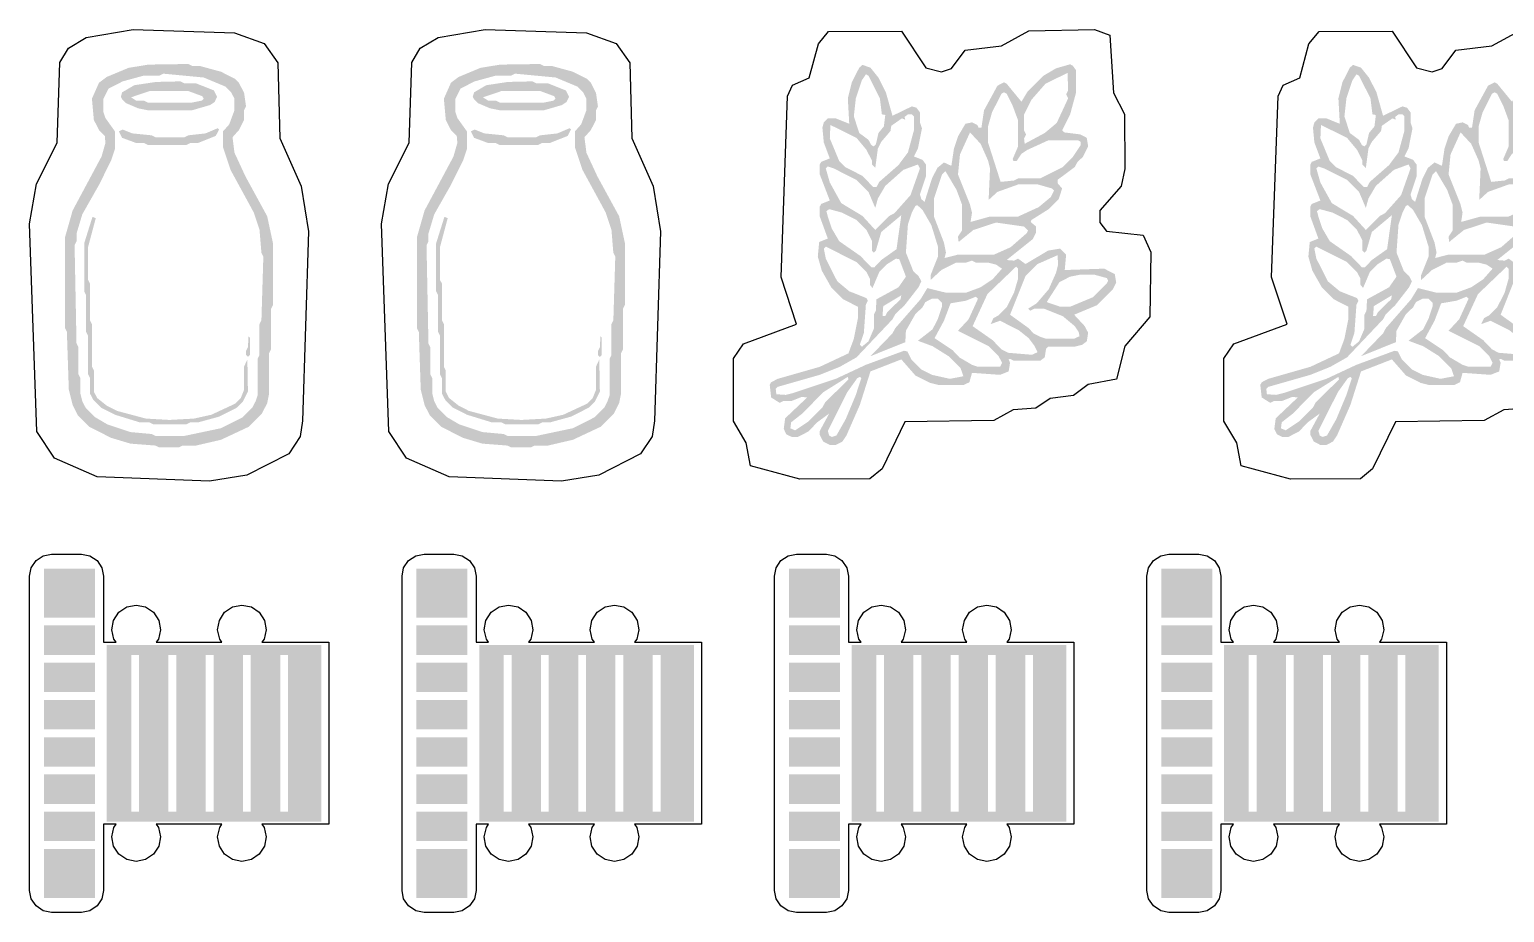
# Model space of a CAD drawing. Header units: millimetres. Extents: x 6 to 591, y 62 to 394.
# Drawn here: x 5.9 to 81.1, y 61.7 to 106.7 of the extents above; entities that cross this region are included whole.
import ezdxf

# ---------------------------------------------------------------- set-up
doc = ezdxf.new("R2010")
doc.units = ezdxf.units.MM
doc.layers.add('CUT', color=1, linetype='Continuous')
doc.layers.add('RASTER', color=7, linetype='Continuous')

msp = doc.modelspace()

# ---------------------------------------------------------------- hatches: boundary and pattern name
at = {"layer": 'RASTER'}
h = msp.add_hatch(color=7, dxfattribs=at)
h.paths.add_polyline_path([(11.925, 104.889), (13.959, 104.919), (14.155, 104.82), (14.548, 104.82), (15.629, 104.526), (16.346, 104.162), (16.543, 103.966), (16.808, 103.445), (16.906, 102.757), (16.808, 102.561), (16.808, 102.069), (16.543, 101.549), (16.218, 101.185), (16.317, 100.399), (16.877, 99.19), (17.987, 97.157), (18.282, 95.781), (18.282, 92.637), (18.183, 92.44), (18.183, 90.377), (18.085, 90.181), (18.085, 88.117), (17.987, 87.626), (17.722, 87.105), (17.034, 86.417), (15.629, 85.759), (14.352, 85.464), (13.664, 85.464), (13.467, 85.366), (12.485, 85.366), (12.288, 85.464), (11.011, 85.563), (10.028, 85.857), (8.918, 86.417), (8.329, 87.007), (8.063, 87.528), (7.867, 88.314), (7.769, 91.261), (7.67, 91.458), (7.67, 96.076), (8.063, 97.451), (9.537, 100.202), (9.734, 100.89), (9.704, 101.254), (9.409, 101.549), (9.144, 102.069), (9.046, 103.15), (9.409, 103.966), (9.802, 104.26), (10.913, 104.722)])
h.paths.add_polyline_path([(12.681, 104.427), (12.485, 104.329), (11.699, 104.329), (10.618, 104.034), (9.901, 103.671), (9.635, 103.15), (9.635, 102.462), (9.734, 102.167), (10.225, 101.48), (10.225, 100.595), (10.028, 100.006), (9.409, 98.758), (8.555, 97.255), (8.26, 96.272), (8.26, 95.879), (8.162, 95.683), (8.26, 90.672), (8.358, 90.475), (8.358, 89.1), (8.456, 88.903), (8.456, 88.117), (8.555, 87.724), (8.722, 87.4), (9.213, 86.909), (9.832, 86.545), (11.011, 86.152), (12.092, 86.054), (12.288, 85.956), (13.762, 85.956), (15.629, 86.349), (16.739, 86.909), (17.23, 87.4), (17.397, 87.724), (17.496, 88.019), (17.496, 89.886), (17.594, 90.082), (17.594, 91.654), (17.692, 91.851), (17.79, 95.093), (17.692, 95.29), (17.594, 96.469), (17.299, 97.353), (16.12, 99.515), (15.727, 100.694), (15.727, 101.48), (16.051, 101.843), (16.317, 102.561), (16.317, 103.15), (16.15, 103.474), (15.855, 103.769), (14.745, 104.231)])
h.paths.add_polyline_path([(12.318, 104.005), (13.566, 104.034), (13.762, 103.936), (14.352, 103.936), (15.265, 103.573), (15.432, 103.248), (15.305, 102.983), (15.069, 102.826), (14.155, 102.561), (11.895, 102.561), (11.404, 102.659), (10.785, 102.924), (10.588, 103.121), (10.52, 103.248), (10.588, 103.474), (11.207, 103.838)])
h.paths.add_polyline_path([(11.993, 103.543), (11.04, 103.219), (11.306, 103.052), (11.699, 103.052), (11.895, 102.954), (14.155, 102.954), (14.646, 103.052), (14.745, 103.15), (14.676, 103.278), (13.959, 103.543)])
h.paths.add_polyline_path([(15.462, 101.647), (15.531, 101.578), (15.364, 101.254), (14.45, 100.89), (14.057, 100.89), (13.86, 100.792), (11.895, 100.792), (11.699, 100.89), (11.306, 100.89), (10.588, 101.155), (10.421, 101.48), (10.618, 101.578), (11.109, 101.381), (12.092, 101.283), (12.288, 101.185), (13.762, 101.185), (13.959, 101.283), (14.843, 101.381)])
h.paths.add_polyline_path([(9.075, 97.127), (9.242, 97.058), (8.849, 95.585), (8.849, 93.914), (8.948, 93.718), (8.948, 91.851), (9.046, 91.654), (9.046, 89.493), (9.144, 89.296), (9.144, 88.216), (9.311, 87.891), (9.802, 87.498), (10.323, 87.233), (11.797, 86.84), (13.005, 86.771), (14.253, 86.84), (15.138, 87.036), (16.346, 87.597), (16.641, 87.891), (16.808, 88.314), (16.808, 89.493), (16.975, 89.856), (17.004, 88.216), (16.739, 87.695), (16.444, 87.4), (15.531, 86.938), (14.45, 86.643), (14.057, 86.643), (13.86, 86.545), (12.19, 86.545), (11.993, 86.643), (11.502, 86.643), (10.225, 87.036), (9.508, 87.4), (9.115, 87.793), (8.948, 88.117), (8.948, 88.903), (8.849, 89.1), (8.849, 91.065), (8.751, 91.261), (8.751, 93.128), (8.653, 93.325), (8.653, 95.781)])
h.paths.add_polyline_path([(17.034, 91.035), (17.103, 90.967), (17.103, 90.082), (17.004, 89.984), (16.906, 90.082), (16.906, 90.279), (17.004, 90.475)])
h = msp.add_hatch(color=7, dxfattribs=at)
h.paths.add_polyline_path([(29.877, 104.889), (31.91, 104.919), (32.107, 104.82), (32.5, 104.82), (33.581, 104.526), (34.298, 104.162), (34.495, 103.966), (34.76, 103.445), (34.858, 102.757), (34.76, 102.561), (34.76, 102.069), (34.495, 101.549), (34.17, 101.185), (34.269, 100.399), (34.829, 99.19), (35.939, 97.157), (36.234, 95.781), (36.234, 92.637), (36.135, 92.44), (36.135, 90.377), (36.037, 90.181), (36.037, 88.117), (35.939, 87.626), (35.674, 87.105), (34.986, 86.417), (33.581, 85.759), (32.303, 85.464), (31.616, 85.464), (31.419, 85.366), (30.437, 85.366), (30.24, 85.464), (28.963, 85.563), (27.98, 85.857), (26.87, 86.417), (26.281, 87.007), (26.015, 87.528), (25.819, 88.314), (25.721, 91.261), (25.622, 91.458), (25.622, 96.076), (26.015, 97.451), (27.489, 100.202), (27.686, 100.89), (27.656, 101.254), (27.361, 101.549), (27.096, 102.069), (26.998, 103.15), (27.361, 103.966), (27.754, 104.26), (28.865, 104.722)])
h.paths.add_polyline_path([(30.633, 104.427), (30.437, 104.329), (29.651, 104.329), (28.57, 104.034), (27.853, 103.671), (27.587, 103.15), (27.587, 102.462), (27.686, 102.167), (28.177, 101.48), (28.177, 100.595), (27.98, 100.006), (27.361, 98.758), (26.507, 97.255), (26.212, 96.272), (26.212, 95.879), (26.114, 95.683), (26.212, 90.672), (26.31, 90.475), (26.31, 89.1), (26.408, 88.903), (26.408, 88.117), (26.507, 87.724), (26.674, 87.4), (27.165, 86.909), (27.784, 86.545), (28.963, 86.152), (30.044, 86.054), (30.24, 85.956), (31.714, 85.956), (33.581, 86.349), (34.691, 86.909), (35.182, 87.4), (35.349, 87.724), (35.448, 88.019), (35.448, 89.886), (35.546, 90.082), (35.546, 91.654), (35.644, 91.851), (35.742, 95.093), (35.644, 95.29), (35.546, 96.469), (35.251, 97.353), (34.072, 99.515), (33.679, 100.694), (33.679, 101.48), (34.003, 101.843), (34.269, 102.561), (34.269, 103.15), (34.102, 103.474), (33.807, 103.769), (32.697, 104.231)])
h.paths.add_polyline_path([(30.27, 104.005), (31.517, 104.034), (31.714, 103.936), (32.303, 103.936), (33.217, 103.573), (33.384, 103.248), (33.257, 102.983), (33.021, 102.826), (32.107, 102.561), (29.847, 102.561), (29.356, 102.659), (28.737, 102.924), (28.54, 103.121), (28.472, 103.248), (28.54, 103.474), (29.159, 103.838)])
h.paths.add_polyline_path([(29.945, 103.543), (28.992, 103.219), (29.258, 103.052), (29.651, 103.052), (29.847, 102.954), (32.107, 102.954), (32.598, 103.052), (32.697, 103.15), (32.628, 103.278), (31.91, 103.543)])
h.paths.add_polyline_path([(33.414, 101.647), (33.483, 101.578), (33.316, 101.254), (32.402, 100.89), (32.009, 100.89), (31.812, 100.792), (29.847, 100.792), (29.651, 100.89), (29.258, 100.89), (28.54, 101.155), (28.373, 101.48), (28.57, 101.578), (29.061, 101.381), (30.044, 101.283), (30.24, 101.185), (31.714, 101.185), (31.91, 101.283), (32.795, 101.381)])
h.paths.add_polyline_path([(27.027, 97.127), (27.194, 97.058), (26.801, 95.585), (26.801, 93.914), (26.9, 93.718), (26.9, 91.851), (26.998, 91.654), (26.998, 89.493), (27.096, 89.296), (27.096, 88.216), (27.263, 87.891), (27.754, 87.498), (28.275, 87.233), (29.749, 86.84), (30.957, 86.771), (32.205, 86.84), (33.09, 87.036), (34.298, 87.597), (34.593, 87.891), (34.76, 88.314), (34.76, 89.493), (34.927, 89.856), (34.956, 88.216), (34.691, 87.695), (34.396, 87.4), (33.483, 86.938), (32.402, 86.643), (32.009, 86.643), (31.812, 86.545), (30.142, 86.545), (29.945, 86.643), (29.454, 86.643), (28.177, 87.036), (27.46, 87.4), (27.067, 87.793), (26.9, 88.117), (26.9, 88.903), (26.801, 89.1), (26.801, 91.065), (26.703, 91.261), (26.703, 93.128), (26.605, 93.325), (26.605, 95.781)])
h.paths.add_polyline_path([(34.986, 91.035), (35.055, 90.967), (35.055, 90.082), (34.956, 89.984), (34.858, 90.082), (34.858, 90.279), (34.956, 90.475)])
h = msp.add_hatch(color=7, dxfattribs=at)
h.paths.add_polyline_path([(48.35, 104.875), (48.759, 104.732), (49.167, 104.221), (49.545, 103.475), (49.882, 102.28), (50.873, 102.76), (51.108, 102.688), (51.282, 102.454), (51.282, 101.943), (51.384, 101.636), (51.18, 100.615), (50.975, 100.206), (51.415, 100.032), (51.588, 99.797), (51.588, 99.184), (51.282, 98.265), (51.353, 98.03), (51.517, 97.887), (51.895, 99.082), (52.171, 99.624), (52.508, 99.9), (52.886, 99.726), (53.019, 100.615), (53.223, 101.228), (53.601, 101.871), (53.938, 101.943), (54.214, 101.81), (54.275, 101.667), (54.418, 101.667), (54.551, 102.556), (55.235, 103.812), (55.572, 103.986), (55.705, 103.914), (56.461, 102.995), (56.768, 103.506), (57.585, 104.323), (58.229, 104.701), (58.944, 104.905), (59.076, 104.834), (59.25, 104.599), (59.25, 103.475), (58.944, 102.351), (58.535, 101.534), (58.637, 101.432), (59.454, 101.33), (59.792, 101.156), (59.863, 100.717), (59.587, 100.175), (59.322, 99.93), (59.179, 99.665), (58.3, 99.011), (58.3, 98.847), (58.535, 98.572), (58.361, 98.03), (57.851, 97.519), (56.972, 96.968), (56.931, 96.866), (57.207, 96.631), (57.207, 96.324), (57.033, 95.987), (55.705, 94.925), (56.083, 94.894), (56.288, 94.996), (56.666, 94.72), (57.82, 95.405), (58.433, 95.507), (58.739, 95.2), (58.668, 94.414), (60.68, 94.485), (61.222, 94.209), (61.293, 93.77), (61.12, 93.433), (60.302, 92.616), (59.148, 92.136), (59.689, 91.553), (59.863, 91.216), (59.792, 90.777), (59.557, 90.603), (59.148, 90.501), (57.82, 90.501), (57.718, 90.399), (57.646, 89.96), (57.411, 89.786), (56.083, 89.786), (55.879, 89.888), (55.807, 89.858), (55.879, 89.684), (55.807, 89.245), (55.368, 89.071), (53.938, 89.173), (53.805, 88.693), (53.529, 88.56), (52.201, 88.56), (51.793, 88.662), (51.047, 89.04), (50.332, 89.858), (48.759, 89.245), (48.217, 87.539), (47.533, 85.976), (47.328, 85.669), (46.991, 85.495), (46.685, 85.495), (46.348, 85.669), (46.174, 86.006), (46.174, 86.211), (46.654, 87.099), (46.041, 86.65), (45.592, 86.18), (45.05, 85.904), (44.744, 85.904), (44.468, 86.037), (44.335, 86.313), (44.407, 86.854), (45.53, 87.917), (45.255, 87.947), (44.744, 87.743), (44.335, 87.743), (44.131, 87.641), (43.692, 87.917), (43.62, 88.56), (43.692, 88.693), (44.029, 88.867), (46.174, 89.48), (47.635, 90.164), (47.911, 90.91), (48.115, 91.931), (48.115, 92.544), (47.369, 92.922), (46.756, 93.535), (46.276, 94.383), (46.072, 95.098), (46.143, 95.844), (46.583, 96.018), (46.174, 97.141), (46.174, 97.652), (46.246, 97.785), (46.685, 97.959), (46.174, 99.287), (46.174, 99.797), (46.246, 99.93), (46.685, 100.104), (46.378, 100.921), (46.307, 101.667), (46.378, 101.943), (46.583, 102.147), (46.991, 102.147), (47.676, 101.871), (47.604, 103.169), (47.809, 103.986), (48.187, 104.732)])
h.paths.add_polyline_path([(58.811, 104.466), (57.687, 103.914), (56.972, 103.097), (56.594, 102.351), (56.594, 101.534), (56.696, 101.33), (56.594, 101.125), (56.625, 100.85), (57.646, 101.401), (58.259, 101.912), (58.842, 103.169), (58.739, 103.373), (58.842, 103.577)])
h.paths.add_polyline_path([(48.524, 104.394), (48.319, 104.088), (48.013, 103.169), (47.911, 102.249), (48.187, 101.401), (48.656, 101.054), (48.8, 100.788), (48.932, 100.717), (49.034, 100.819), (49.167, 101.401), (49.443, 101.738), (49.515, 102.321), (49.341, 102.351), (49.239, 103.169), (48.656, 104.323)])
h.paths.add_polyline_path([(55.572, 103.475), (55.44, 103.404), (54.96, 102.454), (54.755, 101.738), (54.755, 100.921), (55.399, 98.909), (56.083, 98.98), (56.288, 99.082), (57.411, 99.082), (58.566, 99.665), (59.076, 100.175), (59.485, 100.788), (59.485, 100.952), (59.352, 101.023), (57.82, 101.023), (56.768, 100.543), (56.461, 100.339), (56.216, 99.971), (56.053, 99.971), (56.012, 100.073), (56.288, 100.717), (56.288, 102.045), (56.012, 102.791), (55.705, 103.404)])
h.paths.add_polyline_path([(50.669, 102.351), (50.495, 102.219), (50.536, 102.076), (50.362, 102.147), (49.821, 101.769), (49.78, 101.503), (49.31, 100.952), (49.137, 100.615), (49.004, 99.624), (48.83, 99.797), (48.83, 100.002), (48.554, 100.543), (48.044, 101.156), (46.716, 101.81), (46.685, 101.125), (47.165, 99.971), (47.471, 99.665), (48.35, 99.215), (48.902, 98.643), (49.065, 98.643), (49.208, 98.909), (50.189, 99.767), (50.669, 100.41), (50.975, 101.534), (50.975, 102.249), (50.873, 102.351)])
h.paths.add_polyline_path([(53.836, 101.432), (53.325, 100.308), (53.223, 99.287), (53.836, 97.754), (53.938, 97.346), (53.866, 96.866), (54.857, 97.141), (56.288, 97.141), (57.34, 97.621), (57.953, 98.132), (58.126, 98.469), (58.024, 98.572), (57.309, 98.776), (56.288, 98.776), (55.235, 98.398), (54.786, 97.989), (54.857, 99.593), (54.755, 100.002), (54.377, 100.85)])
h.paths.add_polyline_path([(51.18, 99.797), (50.434, 99.522), (49.515, 98.704), (49.137, 98.061), (49.004, 97.581), (48.656, 98.398), (48.044, 99.011), (46.889, 99.593), (46.583, 99.695), (46.481, 99.593), (46.685, 98.878), (47.267, 97.826), (48.35, 97.172), (49.004, 96.457), (49.719, 97.172), (49.985, 97.315), (50.802, 98.234), (51.282, 99.593)])
h.paths.add_polyline_path([(52.579, 99.46), (52.406, 99.287), (51.997, 98.061), (51.997, 97.141), (52.508, 95.813), (52.61, 95.303), (52.538, 95.027), (53.223, 95.2), (55.062, 95.2), (55.91, 95.578), (56.727, 96.293), (56.798, 96.426), (56.594, 96.631), (55.164, 96.835), (54.009, 96.457), (53.254, 95.844), (53.223, 96.12), (53.427, 96.426), (53.427, 97.754), (53.151, 98.5)])
h.paths.add_polyline_path([(51.149, 97.724), (51.047, 97.683), (50.873, 97.346), (50.669, 96.733), (50.567, 95.303), (50.945, 94.352), (51.21, 94.107), (51.353, 93.842), (51.21, 93.535), (50.495, 92.616), (50.025, 92.166), (49.882, 91.901), (48.044, 89.96), (47.196, 89.48), (46.174, 89.071), (44.029, 88.458), (43.927, 88.356), (43.957, 88.08), (44.437, 88.049), (44.846, 88.152), (46.991, 88.867), (48.524, 89.582), (50.465, 90.297), (50.638, 90.266), (50.843, 89.858), (51.353, 89.347), (51.895, 89.071), (52.814, 88.867), (53.499, 88.999), (53.356, 89.408), (52.743, 90.021), (51.925, 90.532), (51.18, 90.808), (51.925, 91.39), (52.201, 91.931), (52.406, 92.544), (52.406, 92.749), (52.201, 92.953), (51.895, 92.953), (51.558, 92.779), (51.415, 92.514), (51.047, 92.166), (50.567, 91.318), (50.536, 90.736), (48.759, 90.021), (49.882, 91.186), (50.025, 91.451), (51.313, 92.922), (51.66, 93.494), (52.61, 93.259), (53.632, 93.259), (54.377, 93.535), (54.99, 93.944), (55.47, 94.485), (55.164, 94.69), (54.755, 94.792), (54.142, 94.792), (53.938, 94.894), (53.632, 94.792), (53.121, 94.792), (52.375, 94.414), (51.823, 93.903), (51.823, 94.148), (52.201, 95.098), (52.201, 95.609), (51.864, 96.702), (51.415, 97.478)])
h.paths.add_polyline_path([(46.654, 97.519), (46.511, 97.417), (46.583, 97.141), (46.787, 96.528), (47.165, 95.885), (48.248, 95.129), (48.8, 94.557), (48.963, 94.557), (49.31, 94.925), (50.087, 95.476), (50.332, 97.213), (49.31, 96.355), (49.034, 95.405), (48.932, 95.303), (48.83, 95.405), (48.83, 95.915), (48.554, 96.457), (48.044, 96.968), (47.298, 97.346)])
h.paths.add_polyline_path([(46.481, 95.609), (46.378, 95.507), (46.481, 94.996), (47.063, 93.842), (47.676, 93.331), (48.554, 92.984), (48.626, 92.851), (48.524, 92.646), (48.422, 91.216), (48.217, 90.603), (48.319, 90.501), (48.656, 90.777), (48.932, 91.421), (48.932, 92.136), (49.034, 92.34), (49.065, 92.922), (50.189, 93.535), (50.567, 94.077), (50.23, 94.965), (50.056, 94.996), (49.617, 94.72), (49.208, 94.312), (48.861, 93.494), (48.728, 93.668), (48.728, 93.974), (48.554, 94.312), (48.044, 94.822)])
h.paths.add_polyline_path([(58.3, 95.17), (57.279, 94.72), (56.666, 94.107), (55.879, 92.136), (56.829, 91.451), (57.074, 91.186), (57.411, 91.012), (57.718, 90.91), (59.148, 90.91), (59.424, 91.043), (59.383, 91.247), (59.179, 91.553), (58.566, 92.064), (57.616, 92.442), (57.105, 92.442), (56.901, 92.34), (56.798, 92.442), (57.238, 92.718), (57.851, 93.433), (58.229, 94.281), (58.331, 94.69)])
h.paths.add_polyline_path([(56.185, 94.587), (54.725, 93.188), (53.969, 91.553), (54.99, 90.838), (55.44, 90.368), (55.777, 90.195), (57.003, 90.093), (57.279, 90.225), (57.135, 90.532), (56.829, 90.94), (56.318, 91.349), (55.368, 91.829), (54.888, 91.656), (55.031, 91.962), (55.297, 92.105), (55.705, 92.514), (56.083, 93.259), (56.288, 93.974), (56.288, 94.485)])
h.paths.add_polyline_path([(59.454, 94.179), (58.944, 94.077), (58.402, 93.801), (57.748, 92.779), (58.433, 92.544), (58.944, 92.544), (60.098, 93.024), (60.813, 93.74), (60.885, 93.872), (60.813, 94.005), (60.17, 94.179)])
h.paths.add_polyline_path([(50.332, 93.127), (49.412, 92.575), (49.372, 92.064), (49.515, 92.064), (49.617, 92.268), (50.291, 92.922)])
h.paths.add_polyline_path([(54.142, 93.055), (53.632, 92.851), (52.845, 92.718), (52.508, 91.829), (52.028, 90.94), (52.947, 90.328), (53.294, 89.96), (53.938, 89.582), (54.244, 89.48), (55.368, 89.48), (55.47, 89.684), (55.297, 90.021), (54.786, 90.532), (53.223, 91.318), (53.764, 91.901), (54.244, 92.953)])
h.paths.add_polyline_path([(47.604, 88.969), (46.348, 88.182), (45.285, 87.099), (44.713, 86.65), (44.672, 86.343), (44.918, 86.241), (45.592, 86.691), (46.307, 87.406), (46.45, 87.671), (47.635, 88.836)])
h.paths.add_polyline_path([(48.217, 88.969), (48.084, 88.897), (47.574, 88.182), (46.583, 86.211), (46.654, 85.976), (46.787, 85.904), (47.022, 85.976), (47.502, 86.824), (48.013, 88.049), (48.289, 88.897)])
h = msp.add_hatch(color=7, dxfattribs=at)
h.paths.add_polyline_path([(73.374, 104.875), (73.782, 104.732), (74.191, 104.221), (74.569, 103.475), (74.906, 102.28), (75.897, 102.76), (76.132, 102.688), (76.306, 102.454), (76.306, 101.943), (76.408, 101.636), (76.204, 100.615), (75.999, 100.206), (76.439, 100.032), (76.612, 99.797), (76.612, 99.184), (76.306, 98.265), (76.377, 98.03), (76.541, 97.887), (76.919, 99.082), (77.195, 99.624), (77.532, 99.9), (77.91, 99.726), (78.042, 100.615), (78.247, 101.228), (78.625, 101.871), (78.962, 101.943), (79.238, 101.81), (79.299, 101.667), (79.442, 101.667), (79.575, 102.556), (80.259, 103.812), (80.596, 103.986), (80.729, 103.914), (81.485, 102.995), (81.792, 103.506), (82.609, 104.323), (83.252, 104.701), (83.967, 104.905), (84.1, 104.834), (84.274, 104.599), (84.274, 103.475), (83.967, 102.351), (83.559, 101.534), (83.661, 101.432), (84.478, 101.33), (84.815, 101.156), (84.887, 100.717), (84.611, 100.175), (84.345, 99.93), (84.202, 99.665), (83.324, 99.011), (83.324, 98.847), (83.559, 98.572), (83.385, 98.03), (82.874, 97.519), (81.996, 96.968), (81.955, 96.866), (82.231, 96.631), (82.231, 96.324), (82.057, 95.987), (80.729, 94.925), (81.107, 94.894), (81.311, 94.996), (81.689, 94.72), (82.844, 95.405), (83.457, 95.507), (83.763, 95.2), (83.692, 94.414), (85.704, 94.485), (86.246, 94.209), (86.317, 93.77), (86.143, 93.433), (85.326, 92.616), (84.172, 92.136), (84.713, 91.553), (84.887, 91.216), (84.815, 90.777), (84.58, 90.603), (84.172, 90.501), (82.844, 90.501), (82.742, 90.399), (82.67, 89.96), (82.435, 89.786), (81.107, 89.786), (80.903, 89.888), (80.831, 89.858), (80.903, 89.684), (80.831, 89.245), (80.392, 89.071), (78.962, 89.173), (78.829, 88.693), (78.553, 88.56), (77.225, 88.56), (76.817, 88.662), (76.071, 89.04), (75.356, 89.858), (73.782, 89.245), (73.241, 87.539), (72.557, 85.976), (72.352, 85.669), (72.015, 85.495), (71.709, 85.495), (71.372, 85.669), (71.198, 86.006), (71.198, 86.211), (71.678, 87.099), (71.065, 86.65), (70.616, 86.18), (70.074, 85.904), (69.768, 85.904), (69.492, 86.037), (69.359, 86.313), (69.431, 86.854), (70.554, 87.917), (70.279, 87.947), (69.768, 87.743), (69.359, 87.743), (69.155, 87.641), (68.716, 87.917), (68.644, 88.56), (68.716, 88.693), (69.053, 88.867), (71.198, 89.48), (72.659, 90.164), (72.935, 90.91), (73.139, 91.931), (73.139, 92.544), (72.393, 92.922), (71.78, 93.535), (71.3, 94.383), (71.096, 95.098), (71.167, 95.844), (71.607, 96.018), (71.198, 97.141), (71.198, 97.652), (71.269, 97.785), (71.709, 97.959), (71.198, 99.287), (71.198, 99.797), (71.269, 99.93), (71.709, 100.104), (71.402, 100.921), (71.331, 101.667), (71.402, 101.943), (71.607, 102.147), (72.015, 102.147), (72.7, 101.871), (72.628, 103.169), (72.832, 103.986), (73.21, 104.732)])
h.paths.add_polyline_path([(83.835, 104.466), (82.711, 103.914), (81.996, 103.097), (81.618, 102.351), (81.618, 101.534), (81.72, 101.33), (81.618, 101.125), (81.649, 100.85), (82.67, 101.401), (83.283, 101.912), (83.865, 103.169), (83.763, 103.373), (83.865, 103.577)])
h.paths.add_polyline_path([(73.548, 104.394), (73.343, 104.088), (73.037, 103.169), (72.935, 102.249), (73.21, 101.401), (73.68, 101.054), (73.823, 100.788), (73.956, 100.717), (74.058, 100.819), (74.191, 101.401), (74.467, 101.738), (74.538, 102.321), (74.365, 102.351), (74.263, 103.169), (73.68, 104.323)])
h.paths.add_polyline_path([(80.596, 103.475), (80.464, 103.404), (79.983, 102.454), (79.779, 101.738), (79.779, 100.921), (80.423, 98.909), (81.107, 98.98), (81.311, 99.082), (82.435, 99.082), (83.59, 99.665), (84.1, 100.175), (84.509, 100.788), (84.509, 100.952), (84.376, 101.023), (82.844, 101.023), (81.792, 100.543), (81.485, 100.339), (81.24, 99.971), (81.076, 99.971), (81.036, 100.073), (81.311, 100.717), (81.311, 102.045), (81.036, 102.791), (80.729, 103.404)])
h.paths.add_polyline_path([(75.693, 102.351), (75.519, 102.219), (75.56, 102.076), (75.386, 102.147), (74.845, 101.769), (74.804, 101.503), (74.334, 100.952), (74.16, 100.615), (74.028, 99.624), (73.854, 99.797), (73.854, 100.002), (73.578, 100.543), (73.067, 101.156), (71.739, 101.81), (71.709, 101.125), (72.189, 99.971), (72.495, 99.665), (73.374, 99.215), (73.925, 98.643), (74.089, 98.643), (74.232, 98.909), (75.213, 99.767), (75.693, 100.41), (75.999, 101.534), (75.999, 102.249), (75.897, 102.351)])
h.paths.add_polyline_path([(78.86, 101.432), (78.349, 100.308), (78.247, 99.287), (78.86, 97.754), (78.962, 97.346), (78.89, 96.866), (79.881, 97.141), (81.311, 97.141), (82.364, 97.621), (82.977, 98.132), (83.15, 98.469), (83.048, 98.572), (82.333, 98.776), (81.311, 98.776), (80.259, 98.398), (79.81, 97.989), (79.881, 99.593), (79.779, 100.002), (79.401, 100.85)])
h.paths.add_polyline_path([(76.204, 99.797), (75.458, 99.522), (74.538, 98.704), (74.16, 98.061), (74.028, 97.581), (73.68, 98.398), (73.067, 99.011), (71.913, 99.593), (71.607, 99.695), (71.504, 99.593), (71.709, 98.878), (72.291, 97.826), (73.374, 97.172), (74.028, 96.457), (74.743, 97.172), (75.008, 97.315), (75.826, 98.234), (76.306, 99.593)])
h.paths.add_polyline_path([(77.603, 99.46), (77.429, 99.287), (77.021, 98.061), (77.021, 97.141), (77.532, 95.813), (77.634, 95.303), (77.562, 95.027), (78.247, 95.2), (80.086, 95.2), (80.933, 95.578), (81.751, 96.293), (81.822, 96.426), (81.618, 96.631), (80.188, 96.835), (79.033, 96.457), (78.277, 95.844), (78.247, 96.12), (78.451, 96.426), (78.451, 97.754), (78.175, 98.5)])
h.paths.add_polyline_path([(76.173, 97.724), (76.071, 97.683), (75.897, 97.346), (75.693, 96.733), (75.591, 95.303), (75.969, 94.352), (76.234, 94.107), (76.377, 93.842), (76.234, 93.535), (75.519, 92.616), (75.049, 92.166), (74.906, 91.901), (73.067, 89.96), (72.219, 89.48), (71.198, 89.071), (69.053, 88.458), (68.95, 88.356), (68.981, 88.08), (69.461, 88.049), (69.87, 88.152), (72.015, 88.867), (73.548, 89.582), (75.488, 90.297), (75.662, 90.266), (75.866, 89.858), (76.377, 89.347), (76.919, 89.071), (77.838, 88.867), (78.523, 88.999), (78.38, 89.408), (77.767, 90.021), (76.949, 90.532), (76.204, 90.808), (76.949, 91.39), (77.225, 91.931), (77.429, 92.544), (77.429, 92.749), (77.225, 92.953), (76.919, 92.953), (76.582, 92.779), (76.439, 92.514), (76.071, 92.166), (75.591, 91.318), (75.56, 90.736), (73.782, 90.021), (74.906, 91.186), (75.049, 91.451), (76.336, 92.922), (76.684, 93.494), (77.634, 93.259), (78.655, 93.259), (79.401, 93.535), (80.014, 93.944), (80.494, 94.485), (80.188, 94.69), (79.779, 94.792), (79.166, 94.792), (78.962, 94.894), (78.655, 94.792), (78.145, 94.792), (77.399, 94.414), (76.847, 93.903), (76.847, 94.148), (77.225, 95.098), (77.225, 95.609), (76.888, 96.702), (76.439, 97.478)])
h.paths.add_polyline_path([(71.678, 97.519), (71.535, 97.417), (71.607, 97.141), (71.811, 96.528), (72.189, 95.885), (73.272, 95.129), (73.823, 94.557), (73.987, 94.557), (74.334, 94.925), (75.111, 95.476), (75.356, 97.213), (74.334, 96.355), (74.058, 95.405), (73.956, 95.303), (73.854, 95.405), (73.854, 95.915), (73.578, 96.457), (73.067, 96.968), (72.322, 97.346)])
h.paths.add_polyline_path([(71.504, 95.609), (71.402, 95.507), (71.504, 94.996), (72.087, 93.842), (72.7, 93.331), (73.578, 92.984), (73.65, 92.851), (73.548, 92.646), (73.445, 91.216), (73.241, 90.603), (73.343, 90.501), (73.68, 90.777), (73.956, 91.421), (73.956, 92.136), (74.058, 92.34), (74.089, 92.922), (75.213, 93.535), (75.591, 94.077), (75.254, 94.965), (75.08, 94.996), (74.641, 94.72), (74.232, 94.312), (73.885, 93.494), (73.752, 93.668), (73.752, 93.974), (73.578, 94.312), (73.067, 94.822)])
h.paths.add_polyline_path([(83.324, 95.17), (82.302, 94.72), (81.689, 94.107), (80.903, 92.136), (81.853, 91.451), (82.098, 91.186), (82.435, 91.012), (82.742, 90.91), (84.172, 90.91), (84.448, 91.043), (84.407, 91.247), (84.202, 91.553), (83.59, 92.064), (82.639, 92.442), (82.129, 92.442), (81.924, 92.34), (81.822, 92.442), (82.261, 92.718), (82.874, 93.433), (83.252, 94.281), (83.355, 94.69)])
h.paths.add_polyline_path([(81.209, 94.587), (79.748, 93.188), (78.992, 91.553), (80.014, 90.838), (80.464, 90.368), (80.801, 90.195), (82.027, 90.093), (82.302, 90.225), (82.159, 90.532), (81.853, 90.94), (81.342, 91.349), (80.392, 91.829), (79.912, 91.656), (80.055, 91.962), (80.321, 92.105), (80.729, 92.514), (81.107, 93.259), (81.311, 93.974), (81.311, 94.485)])
h.paths.add_polyline_path([(84.478, 94.179), (83.967, 94.077), (83.426, 93.801), (82.772, 92.779), (83.457, 92.544), (83.967, 92.544), (85.122, 93.024), (85.837, 93.74), (85.908, 93.872), (85.837, 94.005), (85.193, 94.179)])
h.paths.add_polyline_path([(75.356, 93.127), (74.436, 92.575), (74.395, 92.064), (74.538, 92.064), (74.641, 92.268), (75.315, 92.922)])
h.paths.add_polyline_path([(79.166, 93.055), (78.655, 92.851), (77.869, 92.718), (77.532, 91.829), (77.051, 90.94), (77.971, 90.328), (78.318, 89.96), (78.962, 89.582), (79.268, 89.48), (80.392, 89.48), (80.494, 89.684), (80.321, 90.021), (79.81, 90.532), (78.247, 91.318), (78.788, 91.901), (79.268, 92.953)])
h.paths.add_polyline_path([(72.628, 88.969), (71.372, 88.182), (70.309, 87.099), (69.737, 86.65), (69.696, 86.343), (69.941, 86.241), (70.616, 86.691), (71.331, 87.406), (71.474, 87.671), (72.659, 88.836)])
h.paths.add_polyline_path([(73.241, 88.969), (73.108, 88.897), (72.597, 88.182), (71.607, 86.211), (71.678, 85.976), (71.811, 85.904), (72.046, 85.976), (72.526, 86.824), (73.037, 88.049), (73.313, 88.897)])
h = msp.add_hatch(color=7, dxfattribs=at)
h.paths.add_polyline_path([(9.2, 79.194), (9.2, 62.394), (6.6, 62.394), (6.6, 79.194)])
h.paths.add_polyline_path([(9.2, 76.694), (6.6, 76.694), (6.6, 76.294), (9.2, 76.294), (9.2, 76.694)])
h.paths.add_polyline_path([(9.2, 74.794), (6.6, 74.794), (6.6, 74.394), (9.2, 74.394), (9.2, 74.794)])
h.paths.add_polyline_path([(9.2, 72.894), (6.6, 72.894), (6.6, 72.494), (9.2, 72.494), (9.2, 72.894)])
h.paths.add_polyline_path([(9.2, 70.994), (6.6, 70.994), (6.6, 70.594), (9.2, 70.594), (9.2, 70.994)])
h.paths.add_polyline_path([(9.2, 69.094), (6.6, 69.094), (6.6, 68.694), (9.2, 68.694), (9.2, 69.094)])
h.paths.add_polyline_path([(9.2, 67.194), (6.6, 67.194), (6.6, 66.794), (9.2, 66.794), (9.2, 67.194)])
h.paths.add_polyline_path([(9.2, 65.294), (6.6, 65.294), (6.6, 64.894), (9.2, 64.894), (9.2, 65.294)])
h = msp.add_hatch(color=7, dxfattribs=at)
h.paths.add_polyline_path([(28.2, 79.194), (28.2, 62.394), (25.6, 62.394), (25.6, 79.194)])
h.paths.add_polyline_path([(28.2, 76.694), (25.6, 76.694), (25.6, 76.294), (28.2, 76.294), (28.2, 76.694)])
h.paths.add_polyline_path([(28.2, 74.794), (25.6, 74.794), (25.6, 74.394), (28.2, 74.394), (28.2, 74.794)])
h.paths.add_polyline_path([(28.2, 72.894), (25.6, 72.894), (25.6, 72.494), (28.2, 72.494), (28.2, 72.894)])
h.paths.add_polyline_path([(28.2, 70.994), (25.6, 70.994), (25.6, 70.594), (28.2, 70.594), (28.2, 70.994)])
h.paths.add_polyline_path([(28.2, 69.094), (25.6, 69.094), (25.6, 68.694), (28.2, 68.694), (28.2, 69.094)])
h.paths.add_polyline_path([(28.2, 67.194), (25.6, 67.194), (25.6, 66.794), (28.2, 66.794), (28.2, 67.194)])
h.paths.add_polyline_path([(28.2, 65.294), (25.6, 65.294), (25.6, 64.894), (28.2, 64.894), (28.2, 65.294)])
h = msp.add_hatch(color=7, dxfattribs=at)
h.paths.add_polyline_path([(47.2, 79.194), (47.2, 62.394), (44.6, 62.394), (44.6, 79.194)])
h.paths.add_polyline_path([(47.2, 76.694), (44.6, 76.694), (44.6, 76.294), (47.2, 76.294), (47.2, 76.694)])
h.paths.add_polyline_path([(47.2, 74.794), (44.6, 74.794), (44.6, 74.394), (47.2, 74.394), (47.2, 74.794)])
h.paths.add_polyline_path([(47.2, 72.894), (44.6, 72.894), (44.6, 72.494), (47.2, 72.494), (47.2, 72.894)])
h.paths.add_polyline_path([(47.2, 70.994), (44.6, 70.994), (44.6, 70.594), (47.2, 70.594), (47.2, 70.994)])
h.paths.add_polyline_path([(47.2, 69.094), (44.6, 69.094), (44.6, 68.694), (47.2, 68.694), (47.2, 69.094)])
h.paths.add_polyline_path([(47.2, 67.194), (44.6, 67.194), (44.6, 66.794), (47.2, 66.794), (47.2, 67.194)])
h.paths.add_polyline_path([(47.2, 65.294), (44.6, 65.294), (44.6, 64.894), (47.2, 64.894), (47.2, 65.294)])
h = msp.add_hatch(color=7, dxfattribs=at)
h.paths.add_polyline_path([(66.2, 79.194), (66.2, 62.394), (63.6, 62.394), (63.6, 79.194)])
h.paths.add_polyline_path([(66.2, 76.694), (63.6, 76.694), (63.6, 76.294), (66.2, 76.294), (66.2, 76.694)])
h.paths.add_polyline_path([(66.2, 74.794), (63.6, 74.794), (63.6, 74.394), (66.2, 74.394), (66.2, 74.794)])
h.paths.add_polyline_path([(66.2, 72.894), (63.6, 72.894), (63.6, 72.494), (66.2, 72.494), (66.2, 72.894)])
h.paths.add_polyline_path([(66.2, 70.994), (63.6, 70.994), (63.6, 70.594), (66.2, 70.594), (66.2, 70.994)])
h.paths.add_polyline_path([(66.2, 69.094), (63.6, 69.094), (63.6, 68.694), (66.2, 68.694), (66.2, 69.094)])
h.paths.add_polyline_path([(66.2, 67.194), (63.6, 67.194), (63.6, 66.794), (66.2, 66.794), (66.2, 67.194)])
h.paths.add_polyline_path([(66.2, 65.294), (63.6, 65.294), (63.6, 64.894), (66.2, 64.894), (66.2, 65.294)])
h = msp.add_hatch(color=7, dxfattribs=at)
h.paths.add_polyline_path([(20.75, 75.294), (20.75, 66.294), (9.8, 66.294), (9.8, 75.294)])
h.paths.add_polyline_path([(19.05, 74.794), (18.65, 74.794), (18.65, 66.794), (19.05, 66.794), (19.05, 74.794)])
h.paths.add_polyline_path([(17.15, 74.794), (16.75, 74.794), (16.75, 66.794), (17.15, 66.794), (17.15, 74.794)])
h.paths.add_polyline_path([(15.25, 74.794), (14.85, 74.794), (14.85, 66.794), (15.25, 66.794), (15.25, 74.794)])
h.paths.add_polyline_path([(13.35, 74.794), (12.95, 74.794), (12.95, 66.794), (13.35, 66.794), (13.35, 74.794)])
h.paths.add_polyline_path([(11.45, 74.794), (11.05, 74.794), (11.05, 66.794), (11.45, 66.794), (11.45, 74.794)])
h = msp.add_hatch(color=7, dxfattribs=at)
h.paths.add_polyline_path([(39.75, 75.294), (39.75, 66.294), (28.8, 66.294), (28.8, 75.294)])
h.paths.add_polyline_path([(38.05, 74.794), (37.65, 74.794), (37.65, 66.794), (38.05, 66.794), (38.05, 74.794)])
h.paths.add_polyline_path([(36.15, 74.794), (35.75, 74.794), (35.75, 66.794), (36.15, 66.794), (36.15, 74.794)])
h.paths.add_polyline_path([(34.25, 74.794), (33.85, 74.794), (33.85, 66.794), (34.25, 66.794), (34.25, 74.794)])
h.paths.add_polyline_path([(32.35, 74.794), (31.95, 74.794), (31.95, 66.794), (32.35, 66.794), (32.35, 74.794)])
h.paths.add_polyline_path([(30.45, 74.794), (30.05, 74.794), (30.05, 66.794), (30.45, 66.794), (30.45, 74.794)])
h = msp.add_hatch(color=7, dxfattribs=at)
h.paths.add_polyline_path([(58.75, 75.294), (58.75, 66.294), (47.8, 66.294), (47.8, 75.294)])
h.paths.add_polyline_path([(57.05, 74.794), (56.65, 74.794), (56.65, 66.794), (57.05, 66.794), (57.05, 74.794)])
h.paths.add_polyline_path([(55.15, 74.794), (54.75, 74.794), (54.75, 66.794), (55.15, 66.794), (55.15, 74.794)])
h.paths.add_polyline_path([(53.25, 74.794), (52.85, 74.794), (52.85, 66.794), (53.25, 66.794), (53.25, 74.794)])
h.paths.add_polyline_path([(51.35, 74.794), (50.95, 74.794), (50.95, 66.794), (51.35, 66.794), (51.35, 74.794)])
h.paths.add_polyline_path([(49.45, 74.794), (49.05, 74.794), (49.05, 66.794), (49.45, 66.794), (49.45, 74.794)])
h = msp.add_hatch(color=7, dxfattribs=at)
h.paths.add_polyline_path([(77.75, 75.294), (77.75, 66.294), (66.8, 66.294), (66.8, 75.294)])
h.paths.add_polyline_path([(76.05, 74.794), (75.65, 74.794), (75.65, 66.794), (76.05, 66.794), (76.05, 74.794)])
h.paths.add_polyline_path([(74.15, 74.794), (73.75, 74.794), (73.75, 66.794), (74.15, 66.794), (74.15, 74.794)])
h.paths.add_polyline_path([(72.25, 74.794), (71.85, 74.794), (71.85, 66.794), (72.25, 66.794), (72.25, 74.794)])
h.paths.add_polyline_path([(70.35, 74.794), (69.95, 74.794), (69.95, 66.794), (70.35, 66.794), (70.35, 74.794)])
h.paths.add_polyline_path([(68.45, 74.794), (68.05, 74.794), (68.05, 66.794), (68.45, 66.794), (68.45, 74.794)])

# ---------------------------------------------------------------- linework, layer by layer
at = {"layer": 'CUT'}
for points in [[(11.149, 106.678), (16.323, 106.509), (17.828, 105.967), (18.536, 104.984), (18.635, 101.137), (19.721, 98.699), (20.09, 96.379), (19.794, 86.729), (19.671, 85.924), (19.084, 85.044), (16.949, 83.956), (15.048, 83.656), (9.319, 83.864), (7.136, 84.814), (6.237, 86.188), (5.862, 96.773), (6.222, 98.812), (7.269, 100.895), (7.406, 104.988), (7.845, 105.726), (8.751, 106.278)], [(29.101, 106.678), (34.275, 106.509), (35.78, 105.967), (36.488, 104.984), (36.587, 101.137), (37.673, 98.699), (38.042, 96.379), (37.746, 86.729), (37.623, 85.924), (37.036, 85.044), (34.901, 83.956), (33, 83.656), (27.271, 83.864), (25.088, 84.814), (24.189, 86.188), (23.814, 96.773), (24.174, 98.812), (25.221, 100.895), (25.358, 104.988), (25.797, 105.726), (26.703, 106.278)], [(46.62, 106.575), (50.344, 106.586), (51.582, 104.729), (52.381, 104.517), (52.893, 104.685), (53.587, 105.617), (55.438, 105.846), (56.834, 106.605), (60.192, 106.678), (60.976, 106.393), (61.153, 103.441), (61.717, 102.365), (61.737, 99.579), (61.543, 98.691), (60.46, 97.457), (60.46, 96.832), (60.803, 96.403), (62.662, 96.197), (63.066, 95.332), (63.013, 92.033), (61.735, 90.528), (61.302, 88.85), (59.869, 88.584), (59.109, 88.009), (57.921, 87.866), (57.193, 87.363), (56.041, 87.281), (55.047, 86.738), (50.51, 86.667), (49.349, 84.284), (48.727, 83.775), (45.155, 83.744), (42.643, 84.425), (42.417, 85.599), (41.766, 86.704), (41.766, 89.911), (42.275, 90.646), (44.991, 91.656), (44.197, 94.057), (44.526, 103.283), (44.784, 103.846), (45.63, 104.209), (46.1, 105.94)], [(21.138, 75.432), (21.138, 66.157), (18.5, 66.157), (17.721, 66.157), (17.834, 65.996), (17.94, 65.518), (17.853, 65.036), (17.585, 64.626), (17.18, 64.351), (16.7, 64.254), (16.22, 64.351), (15.815, 64.626), (15.547, 65.036), (15.46, 65.518), (15.566, 65.996), (15.679, 66.157), (12.321, 66.157), (12.434, 65.996), (12.54, 65.518), (12.453, 65.036), (12.185, 64.626), (11.78, 64.351), (11.3, 64.254), (10.82, 64.351), (10.415, 64.626), (10.147, 65.036), (10.06, 65.518), (10.166, 65.996), (10.279, 66.157), (9.638, 66.157), (9.638, 62.781), (9.553, 62.358), (9.306, 61.988), (8.936, 61.741), (8.514, 61.657), (6.986, 61.657), (6.564, 61.741), (6.194, 61.988), (5.947, 62.358), (5.863, 62.781), (5.863, 78.808), (5.947, 79.23), (6.194, 79.6), (6.564, 79.848), (6.986, 79.932), (8.514, 79.932), (8.936, 79.848), (9.306, 79.6), (9.553, 79.23), (9.638, 78.808), (9.638, 75.432), (10.279, 75.432), (10.166, 75.592), (10.06, 76.07), (10.147, 76.552), (10.415, 76.963), (10.82, 77.238), (11.3, 77.334), (11.78, 77.238), (12.185, 76.963), (12.453, 76.552), (12.54, 76.07), (12.434, 75.592), (12.321, 75.432), (15.679, 75.432), (15.566, 75.592), (15.46, 76.07), (15.547, 76.552), (15.815, 76.963), (16.22, 77.238), (16.7, 77.334), (17.18, 77.238), (17.585, 76.963), (17.853, 76.552), (17.94, 76.07), (17.834, 75.592), (17.721, 75.432), (18.5, 75.432)], [(40.138, 75.432), (40.138, 66.157), (37.5, 66.157), (36.721, 66.157), (36.834, 65.996), (36.94, 65.518), (36.853, 65.036), (36.585, 64.626), (36.18, 64.351), (35.7, 64.254), (35.22, 64.351), (34.815, 64.626), (34.547, 65.036), (34.46, 65.518), (34.566, 65.996), (34.679, 66.157), (31.321, 66.157), (31.434, 65.996), (31.54, 65.518), (31.453, 65.036), (31.185, 64.626), (30.78, 64.351), (30.3, 64.254), (29.82, 64.351), (29.415, 64.626), (29.147, 65.036), (29.06, 65.518), (29.166, 65.996), (29.279, 66.157), (28.638, 66.157), (28.638, 62.781), (28.553, 62.358), (28.306, 61.988), (27.936, 61.741), (27.514, 61.657), (25.986, 61.657), (25.564, 61.741), (25.194, 61.988), (24.947, 62.358), (24.863, 62.781), (24.863, 78.808), (24.947, 79.23), (25.194, 79.6), (25.564, 79.848), (25.986, 79.932), (27.514, 79.932), (27.936, 79.848), (28.306, 79.6), (28.553, 79.23), (28.638, 78.808), (28.638, 75.432), (29.279, 75.432), (29.166, 75.592), (29.06, 76.07), (29.147, 76.552), (29.415, 76.963), (29.82, 77.238), (30.3, 77.334), (30.78, 77.238), (31.185, 76.963), (31.453, 76.552), (31.54, 76.07), (31.434, 75.592), (31.321, 75.432), (34.679, 75.432), (34.566, 75.592), (34.46, 76.07), (34.547, 76.552), (34.815, 76.963), (35.22, 77.238), (35.7, 77.334), (36.18, 77.238), (36.585, 76.963), (36.853, 76.552), (36.94, 76.07), (36.834, 75.592), (36.721, 75.432), (37.5, 75.432)], [(59.138, 75.432), (59.138, 66.157), (56.5, 66.157), (55.721, 66.157), (55.834, 65.996), (55.94, 65.518), (55.853, 65.036), (55.585, 64.626), (55.18, 64.351), (54.7, 64.254), (54.22, 64.351), (53.815, 64.626), (53.547, 65.036), (53.46, 65.518), (53.566, 65.996), (53.679, 66.157), (50.321, 66.157), (50.434, 65.996), (50.54, 65.518), (50.453, 65.036), (50.185, 64.626), (49.78, 64.351), (49.3, 64.254), (48.82, 64.351), (48.415, 64.626), (48.147, 65.036), (48.06, 65.518), (48.166, 65.996), (48.279, 66.157), (47.638, 66.157), (47.638, 62.781), (47.553, 62.358), (47.306, 61.988), (46.936, 61.741), (46.514, 61.657), (44.986, 61.657), (44.564, 61.741), (44.194, 61.988), (43.947, 62.358), (43.863, 62.781), (43.863, 78.808), (43.947, 79.23), (44.194, 79.6), (44.564, 79.848), (44.986, 79.932), (46.514, 79.932), (46.936, 79.848), (47.306, 79.6), (47.553, 79.23), (47.638, 78.808), (47.638, 75.432), (48.279, 75.432), (48.166, 75.592), (48.06, 76.07), (48.147, 76.552), (48.415, 76.963), (48.82, 77.238), (49.3, 77.334), (49.78, 77.238), (50.185, 76.963), (50.453, 76.552), (50.54, 76.07), (50.434, 75.592), (50.321, 75.432), (53.679, 75.432), (53.566, 75.592), (53.46, 76.07), (53.547, 76.552), (53.815, 76.963), (54.22, 77.238), (54.7, 77.334), (55.18, 77.238), (55.585, 76.963), (55.853, 76.552), (55.94, 76.07), (55.834, 75.592), (55.721, 75.432), (56.5, 75.432)], [(78.138, 75.432), (78.138, 66.157), (75.5, 66.157), (74.721, 66.157), (74.834, 65.996), (74.94, 65.518), (74.853, 65.036), (74.585, 64.626), (74.18, 64.351), (73.7, 64.254), (73.22, 64.351), (72.815, 64.626), (72.547, 65.036), (72.46, 65.518), (72.566, 65.996), (72.679, 66.157), (69.321, 66.157), (69.434, 65.996), (69.54, 65.518), (69.453, 65.036), (69.185, 64.626), (68.78, 64.351), (68.3, 64.254), (67.82, 64.351), (67.415, 64.626), (67.147, 65.036), (67.06, 65.518), (67.166, 65.996), (67.279, 66.157), (66.638, 66.157), (66.638, 62.781), (66.553, 62.358), (66.306, 61.988), (65.936, 61.741), (65.514, 61.657), (63.986, 61.657), (63.564, 61.741), (63.194, 61.988), (62.947, 62.358), (62.863, 62.781), (62.863, 78.808), (62.947, 79.23), (63.194, 79.6), (63.564, 79.848), (63.986, 79.932), (65.514, 79.932), (65.936, 79.848), (66.306, 79.6), (66.553, 79.23), (66.638, 78.808), (66.638, 75.432), (67.279, 75.432), (67.166, 75.592), (67.06, 76.07), (67.147, 76.552), (67.415, 76.963), (67.82, 77.238), (68.3, 77.334), (68.78, 77.238), (69.185, 76.963), (69.453, 76.552), (69.54, 76.07), (69.434, 75.592), (69.321, 75.432), (72.679, 75.432), (72.566, 75.592), (72.46, 76.07), (72.547, 76.552), (72.815, 76.963), (73.22, 77.238), (73.7, 77.334), (74.18, 77.238), (74.585, 76.963), (74.853, 76.552), (74.94, 76.07), (74.834, 75.592), (74.721, 75.432), (75.5, 75.432)]]:
    msp.add_lwpolyline(points, close=True, dxfattribs=at)
msp.add_lwpolyline([(82.217, 87.363), (81.065, 87.281), (80.071, 86.738), (75.534, 86.667), (74.373, 84.284), (73.75, 83.775), (70.179, 83.744), (67.667, 84.425), (67.441, 85.599), (66.79, 86.704), (66.79, 89.911), (67.299, 90.646), (70.014, 91.656), (69.221, 94.057), (69.55, 103.283), (69.808, 103.846), (70.654, 104.209), (71.124, 105.94), (71.643, 106.575), (75.368, 106.586), (76.606, 104.729), (77.405, 104.517), (77.917, 104.685), (78.611, 105.617), (80.462, 105.846), (81.857, 106.605)], dxfattribs=at)

doc.saveas('drawing.dxf')
